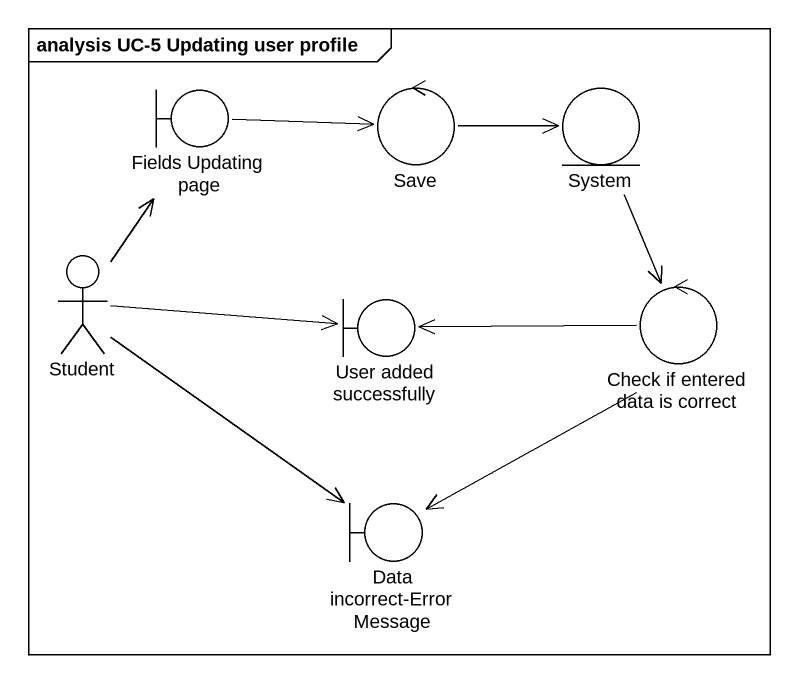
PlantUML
@startuml
mainframe analysis UC-5 Updating user profile
boundary "Fields Updating page" as Fields_Updating_page
control Save
entity System
actor Student
boundary "User added successfully" as User_added_successfully
control "Check if entered data is correct" as Check_if_entered_data_is
boundary "Data incorrect-Error Message" as Data_incorrect_Error_Message
Fields_Updating_page -right-> Save
Save -right-> System
System --> Check_if_entered_data_is
Student -up-> Fields_Updating_page
Student -right-> User_added_successfully
Student --> Data_incorrect_Error_Message
Check_if_entered_data_is -left-> User_added_successfully
Check_if_entered_data_is --> Data_incorrect_Error_Message
@enduml
